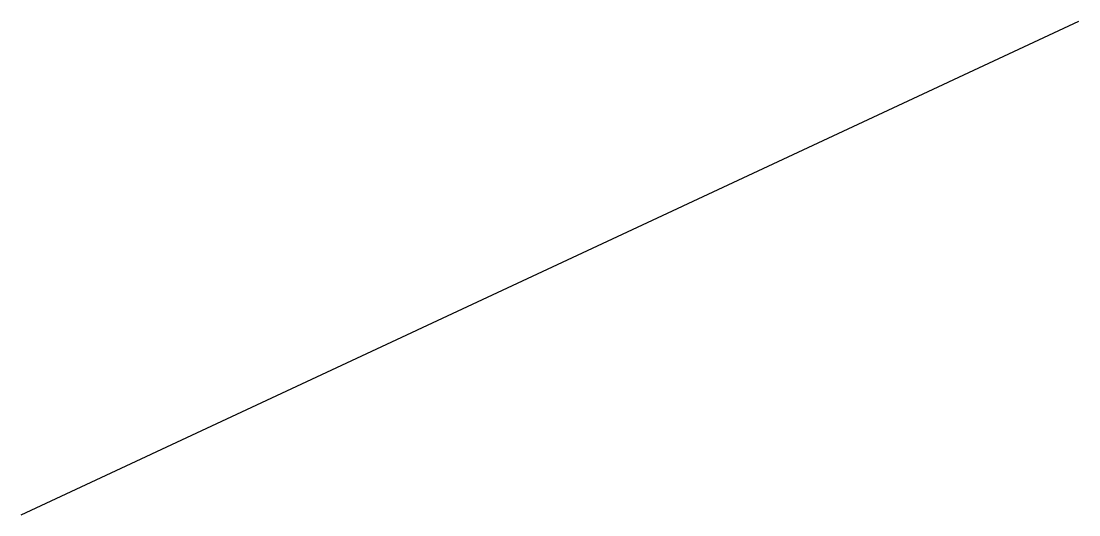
# Model space of a CAD drawing. Header units: millimetres. Extents: x -246 to 847, y -555 to -45.
import ezdxf

# ---------------------------------------------------------------- set-up
doc = ezdxf.new("R2010")
doc.units = ezdxf.units.MM

msp = doc.modelspace()

# ---------------------------------------------------------------- linework, layer by layer
msp.add_line((-246, -555), (847, -45))

doc.saveas('drawing.dxf')
